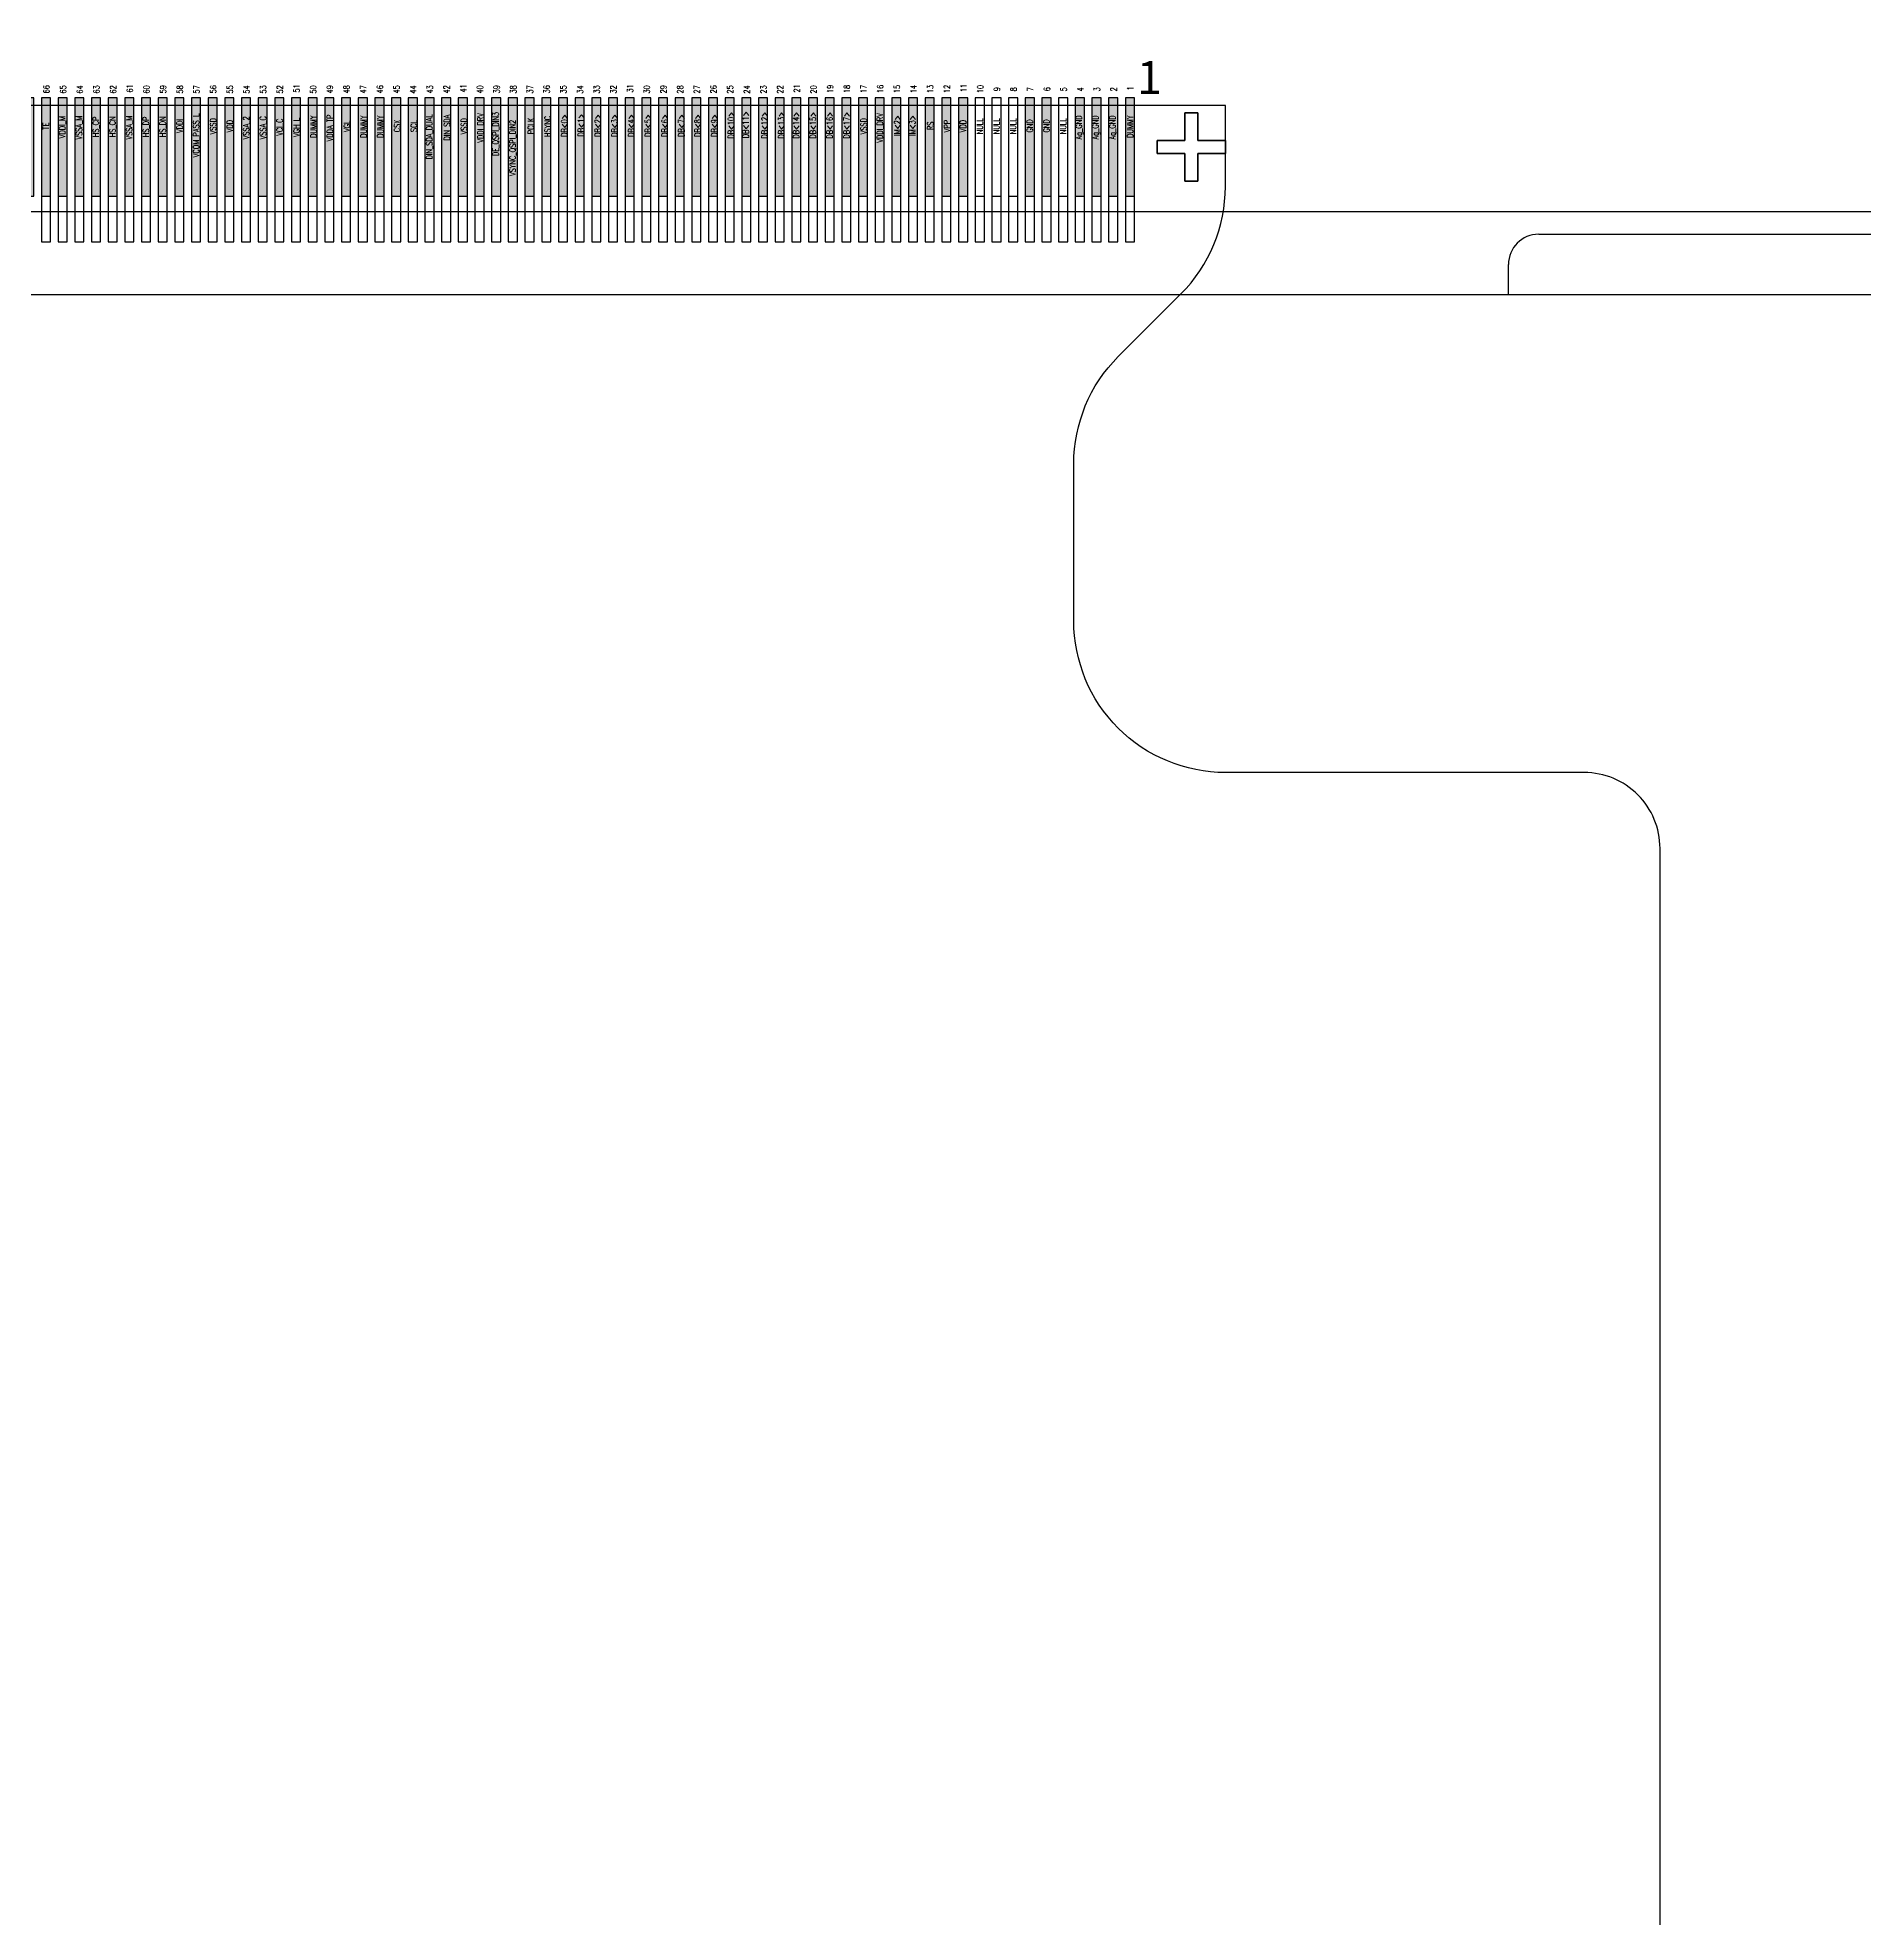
# Model space of a CAD drawing. Header units: millimetres. Extents: x -1946 to -1567, y 579 to 849.
# Drawn here: x -1832.32 to -1820.27, y 685.75 to 698.16 of the extents above; entities that cross this region are included whole.
import ezdxf

# ---------------------------------------------------------------- set-up
doc = ezdxf.new("R2010")
doc.units = ezdxf.units.MM
doc.header["$LTSCALE"] = 16.335
doc.header["$PDMODE"] = 3
doc.header["$PDSIZE"] = 0.3125
doc.layers.get('0').update_dxf_attribs({"linetype": 'CONTINUOUS'})
doc.layers.get('Defpoints').update_dxf_attribs({"linetype": 'CONTINUOUS'})
for name, color, linetype in [('COVER', 152, 'CONTINUOUS'), ('L122.drawing', 7, 'CONTINUOUS'), ('TFT_line.drawing', 2, 'CONTINUOUS'), ('胶框', 7, 'CONTINUOUS')]:
    doc.layers.add(name, color=color, linetype=linetype)
doc.styles.add('C-E02$0$RT', font='ROMANT.SHX')
doc.styles.add('W0$254', font='simplex', dxfattribs={"width": 0.75})
doc.styles.add('宋体', font='')
doc.styles.add('宝明', font='simhei.ttf')
doc.styles.get('宋体').set_extended_font_data('SimSun')
doc.dimstyles.new('STANDARD 03$0', dxfattribs={"dimscale": 0, "dimtxt": 1.5, "dimasz": 1.3, "dimexe": 0.8, "dimexo": 0.5, "dimgap": 0.5, "dimtad": 1, "dimzin": 0, "dimdsep": 46, "dimtxsty": 'C-E02$0$RT', "dimcen": 1, "dimclrd": 3, "dimclre": 3, "dimclrt": 3, "dimadec": 0, "dimazin": 0, "dimtfac": 1, "dimtmove": 0, "dimatfit": 3, "dimfxl": 1, "dimtolj": 1, "dimtzin": 0, "dimlwd": -1, "dimarcsym": 0})

# ---------------------------------------------------------------- blocks, each defined once
blk = doc.blocks.new('*D17')
at = {"layer": 'COVER', "color": 3, "linetype": 'Continuous', "lineweight": 9}
for p, q in [((-1843.848, 696.461), (-1808.087, 696.461)), ((-1808.487, 694.861), (-1808.487, 662.411)), ((-1837.581, 660.811), (-1808.087, 660.811))]:
    blk.add_line(p, q, dxfattribs=at)
at = {"layer": 'COVER', "color": 3, "linetype": 'Continuous'}
for points in [[(-1808.754, 694.861), (-1808.22, 694.861), (-1808.487, 696.461)], [(-1808.754, 662.411), (-1808.22, 662.411), (-1808.487, 660.811)]]:
    blk.add_solid(points, dxfattribs=at)
at = {"layer": 'Defpoints', "color": 0, "linetype": 'Continuous'}
for p in [(-1844.247, 696.461), (-1837.98, 660.811), (-1808.487, 660.811)]:
    blk.add_point(p, dxfattribs=at)
at = {"layer": 'COVER', "color": 3, "linetype": 'Continuous', "lineweight": 0, "insert": (-1809.937, 678.636), "char_height": 2, "attachment_point": 5, "rotation": 90, "style": '宝明'}
blk.add_mtext('\\A1;35.65%%P0.5', dxfattribs=at)
blk = doc.blocks.new('fpc_bump')
at = {"linetype": 'Continuous'}
h = blk.add_hatch(dxfattribs=at)
h.set_pattern_fill('DOTS', color=3, scale=0.1)
h.set_pattern_definition([(0, (0, 0), (0.003125, 0.00625), [0, -0.00625])])
h.paths.add_polyline_path([(0, 0), (0.06, 0), (0.06, 0.65), (0, 0.65)])
at = {"layer": 'TFT_line.drawing', "color": 3}
blk.add_lwpolyline([(0, 0), (0.06, 0), (0.06, 0.65), (0, 0.65), (0, 0)], close=True, dxfattribs=at)
blk = doc.blocks.new('*D20')
at = {"layer": 'COVER', "color": 3, "linetype": 'Continuous', "lineweight": 9}
for p, q in [((-1828.413, 774.873), (-1859.846, 774.873)), ((-1859.446, 773.273), (-1859.446, 698.061)), ((-1828.413, 696.461), (-1859.846, 696.461))]:
    blk.add_line(p, q, dxfattribs=at)
at = {"layer": 'COVER', "color": 3}
for points in [[(-1859.179, 773.273), (-1859.712, 773.273), (-1859.446, 774.873)], [(-1859.712, 698.061), (-1859.179, 698.061), (-1859.446, 696.461)]]:
    blk.add_solid(points, dxfattribs=at)
at = {"layer": 'Defpoints', "color": 0}
for p in [(-1828.013, 774.873), (-1859.446, 696.461), (-1828.013, 696.461)]:
    blk.add_point(p, dxfattribs=at)
at = {"layer": 'COVER', "color": 3, "lineweight": 0, "insert": (-1861.076, 735.667), "char_height": 2, "attachment_point": 5, "rotation": 90, "style": '宝明'}
blk.add_mtext('\\A1;78.41%%P0.15(BL)', dxfattribs=at)

msp = doc.modelspace()

# ---------------------------------------------------------------- linework, layer by layer
at = {"color": 1}
msp.add_line((-1843.9974, 697.0105), (-1819.8634, 697.0105), dxfattribs=at)
at = {"color": 30, "linetype": 'Continuous'}
msp.add_lwpolyline([(-1821.6134, 678.3105), (-1821.6134, 692.8105, 0.4142136), (-1822.1134, 693.3105), (-1824.4804, 693.3105, -0.4142136), (-1825.4804, 694.3105), (-1825.4804, 695.3463, -0.1989124), (-1825.1875, 696.0534), (-1824.7733, 696.4676, 0.1989124), (-1824.4804, 697.1747), (-1824.4804, 697.7105), (-1839.3804, 697.7105), (-1839.3804, 697.1747, 0.1989124), (-1839.0875, 696.4676), (-1838.6733, 696.0534, -0.1989124), (-1838.3804, 695.3463), (-1838.3804, 694.3105, -0.4142136), (-1839.3804, 693.3105), (-1841.7474, 693.3105, 0.4142136), (-1842.2474, 692.8105), (-1842.2474, 678.3105, 0.4142136)], format="xyb", dxfattribs=at)
at = {"color": 6, "linetype": 'Continuous'}
for points in [[(-1832.2904, 697.1105), (-1832.2304, 697.1105), (-1832.2304, 697.7605), (-1832.2904, 697.7605)], [(-1832.1804, 697.1105), (-1832.1204, 697.1105), (-1832.1204, 697.7605), (-1832.1804, 697.7605)], [(-1832.0704, 697.1105), (-1832.0104, 697.1105), (-1832.0104, 697.7605), (-1832.0704, 697.7605)], [(-1831.9604, 697.1105), (-1831.9004, 697.1105), (-1831.9004, 697.7605), (-1831.9604, 697.7605)], [(-1831.8504, 697.1105), (-1831.7904, 697.1105), (-1831.7904, 697.7605), (-1831.8504, 697.7605)], [(-1831.7404, 697.1105), (-1831.6804, 697.1105), (-1831.6804, 697.7605), (-1831.7404, 697.7605)], [(-1831.6304, 697.1105), (-1831.5704, 697.1105), (-1831.5704, 697.7605), (-1831.6304, 697.7605)], [(-1831.5204, 697.1105), (-1831.4604, 697.1105), (-1831.4604, 697.7605), (-1831.5204, 697.7605)], [(-1831.4104, 697.1105), (-1831.3504, 697.1105), (-1831.3504, 697.7605), (-1831.4104, 697.7605)], [(-1831.3004, 697.1105), (-1831.2404, 697.1105), (-1831.2404, 697.7605), (-1831.3004, 697.7605)], [(-1831.1904, 697.1105), (-1831.1304, 697.1105), (-1831.1304, 697.7605), (-1831.1904, 697.7605)], [(-1831.0804, 697.1105), (-1831.0204, 697.1105), (-1831.0204, 697.7605), (-1831.0804, 697.7605)], [(-1830.9704, 697.1105), (-1830.9104, 697.1105), (-1830.9104, 697.7605), (-1830.9704, 697.7605)], [(-1830.8604, 697.1105), (-1830.8004, 697.1105), (-1830.8004, 697.7605), (-1830.8604, 697.7605)], [(-1830.7504, 697.1105), (-1830.6904, 697.1105), (-1830.6904, 697.7605), (-1830.7504, 697.7605)], [(-1830.6404, 697.1105), (-1830.5804, 697.1105), (-1830.5804, 697.7605), (-1830.6404, 697.7605)], [(-1830.5304, 697.1105), (-1830.4704, 697.1105), (-1830.4704, 697.7605), (-1830.5304, 697.7605)], [(-1830.4204, 697.1105), (-1830.3604, 697.1105), (-1830.3604, 697.7605), (-1830.4204, 697.7605)], [(-1830.3104, 697.1105), (-1830.2504, 697.1105), (-1830.2504, 697.7605), (-1830.3104, 697.7605)], [(-1830.2004, 697.1105), (-1830.1404, 697.1105), (-1830.1404, 697.7605), (-1830.2004, 697.7605)], [(-1830.0904, 697.1105), (-1830.0304, 697.1105), (-1830.0304, 697.7605), (-1830.0904, 697.7605)], [(-1829.9804, 697.1105), (-1829.9204, 697.1105), (-1829.9204, 697.7605), (-1829.9804, 697.7605)], [(-1829.8704, 697.1105), (-1829.8104, 697.1105), (-1829.8104, 697.7605), (-1829.8704, 697.7605)], [(-1829.7604, 697.1105), (-1829.7004, 697.1105), (-1829.7004, 697.7605), (-1829.7604, 697.7605)], [(-1829.6504, 697.1105), (-1829.5904, 697.1105), (-1829.5904, 697.7605), (-1829.6504, 697.7605)], [(-1829.5404, 697.1105), (-1829.4804, 697.1105), (-1829.4804, 697.7605), (-1829.5404, 697.7605)], [(-1829.4304, 697.1105), (-1829.3704, 697.1105), (-1829.3704, 697.7605), (-1829.4304, 697.7605)], [(-1829.3204, 697.1105), (-1829.2604, 697.1105), (-1829.2604, 697.7605), (-1829.3204, 697.7605)], [(-1829.2104, 697.1105), (-1829.1504, 697.1105), (-1829.1504, 697.7605), (-1829.2104, 697.7605)], [(-1829.1004, 697.1105), (-1829.0404, 697.1105), (-1829.0404, 697.7605), (-1829.1004, 697.7605)], [(-1828.9904, 697.1105), (-1828.9304, 697.1105), (-1828.9304, 697.7605), (-1828.9904, 697.7605)], [(-1828.8804, 697.1105), (-1828.8204, 697.1105), (-1828.8204, 697.7605), (-1828.8804, 697.7605)], [(-1828.7704, 697.1105), (-1828.7104, 697.1105), (-1828.7104, 697.7605), (-1828.7704, 697.7605)], [(-1828.6604, 697.1105), (-1828.6004, 697.1105), (-1828.6004, 697.7605), (-1828.6604, 697.7605)], [(-1828.5504, 697.1105), (-1828.4904, 697.1105), (-1828.4904, 697.7605), (-1828.5504, 697.7605)], [(-1828.4404, 697.1105), (-1828.3804, 697.1105), (-1828.3804, 697.7605), (-1828.4404, 697.7605)], [(-1828.3304, 697.1105), (-1828.2704, 697.1105), (-1828.2704, 697.7605), (-1828.3304, 697.7605)], [(-1828.2204, 697.1105), (-1828.1604, 697.1105), (-1828.1604, 697.7605), (-1828.2204, 697.7605)], [(-1828.1104, 697.1105), (-1828.0504, 697.1105), (-1828.0504, 697.7605), (-1828.1104, 697.7605)], [(-1828.0004, 697.1105), (-1827.9404, 697.1105), (-1827.9404, 697.7605), (-1828.0004, 697.7605)], [(-1827.8904, 697.1105), (-1827.8304, 697.1105), (-1827.8304, 697.7605), (-1827.8904, 697.7605)], [(-1827.7804, 697.1105), (-1827.7204, 697.1105), (-1827.7204, 697.7605), (-1827.7804, 697.7605)], [(-1827.6704, 697.1105), (-1827.6104, 697.1105), (-1827.6104, 697.7605), (-1827.6704, 697.7605)], [(-1827.5604, 697.1105), (-1827.5004, 697.1105), (-1827.5004, 697.7605), (-1827.5604, 697.7605)], [(-1827.4504, 697.1105), (-1827.3904, 697.1105), (-1827.3904, 697.7605), (-1827.4504, 697.7605)], [(-1827.3404, 697.1105), (-1827.2804, 697.1105), (-1827.2804, 697.7605), (-1827.3404, 697.7605)], [(-1827.2304, 697.1105), (-1827.1704, 697.1105), (-1827.1704, 697.7605), (-1827.2304, 697.7605)], [(-1827.1204, 697.1105), (-1827.0604, 697.1105), (-1827.0604, 697.7605), (-1827.1204, 697.7605)], [(-1827.0104, 697.1105), (-1826.9504, 697.1105), (-1826.9504, 697.7605), (-1827.0104, 697.7605)], [(-1826.9004, 697.1105), (-1826.8404, 697.1105), (-1826.8404, 697.7605), (-1826.9004, 697.7605)], [(-1826.7904, 697.1105), (-1826.7304, 697.1105), (-1826.7304, 697.7605), (-1826.7904, 697.7605)], [(-1826.6804, 697.1105), (-1826.6204, 697.1105), (-1826.6204, 697.7605), (-1826.6804, 697.7605)], [(-1826.5704, 697.1105), (-1826.5104, 697.1105), (-1826.5104, 697.7605), (-1826.5704, 697.7605)], [(-1826.4604, 697.1105), (-1826.4004, 697.1105), (-1826.4004, 697.7605), (-1826.4604, 697.7605)], [(-1826.3504, 697.1105), (-1826.2904, 697.1105), (-1826.2904, 697.7605), (-1826.3504, 697.7605)], [(-1826.2404, 697.1105), (-1826.1804, 697.1105), (-1826.1804, 697.7605), (-1826.2404, 697.7605)], [(-1826.1304, 697.1105), (-1826.0704, 697.1105), (-1826.0704, 697.7605), (-1826.1304, 697.7605)], [(-1826.0204, 697.1105), (-1825.9604, 697.1105), (-1825.9604, 697.7605), (-1826.0204, 697.7605)], [(-1825.9104, 697.1105), (-1825.8504, 697.1105), (-1825.8504, 697.7605), (-1825.9104, 697.7605)], [(-1825.8004, 697.1105), (-1825.7404, 697.1105), (-1825.7404, 697.7605), (-1825.8004, 697.7605)], [(-1825.6904, 697.1105), (-1825.6304, 697.1105), (-1825.6304, 697.7605), (-1825.6904, 697.7605)], [(-1825.5804, 697.1105), (-1825.5204, 697.1105), (-1825.5204, 697.7605), (-1825.5804, 697.7605)], [(-1825.4704, 697.1105), (-1825.4104, 697.1105), (-1825.4104, 697.7605), (-1825.4704, 697.7605)], [(-1825.3604, 697.1105), (-1825.3004, 697.1105), (-1825.3004, 697.7605), (-1825.3604, 697.7605)], [(-1825.2504, 697.1105), (-1825.1904, 697.1105), (-1825.1904, 697.7605), (-1825.2504, 697.7605)], [(-1825.1404, 697.1105), (-1825.0804, 697.1105), (-1825.0804, 697.7605), (-1825.1404, 697.7605)], [(-1824.7479, 697.6605), (-1824.6629, 697.6605), (-1824.6629, 697.478), (-1824.4804, 697.478), (-1824.4804, 697.393), (-1824.6629, 697.393), (-1824.6629, 697.2105), (-1824.7479, 697.2105), (-1824.7479, 697.393), (-1824.9304, 697.393), (-1824.9304, 697.478), (-1824.7479, 697.478)]]:
    msp.add_lwpolyline(points, close=True, dxfattribs=at)
at = {"color": 1}
for points in [[(-1832.2904, 696.8105), (-1832.2304, 696.8105), (-1832.2304, 697.7105), (-1832.2904, 697.7105)], [(-1832.1804, 696.8105), (-1832.1204, 696.8105), (-1832.1204, 697.7105), (-1832.1804, 697.7105)], [(-1832.0704, 696.8105), (-1832.0104, 696.8105), (-1832.0104, 697.7105), (-1832.0704, 697.7105)], [(-1831.9604, 696.8105), (-1831.9004, 696.8105), (-1831.9004, 697.7105), (-1831.9604, 697.7105)], [(-1831.8504, 696.8105), (-1831.7904, 696.8105), (-1831.7904, 697.7105), (-1831.8504, 697.7105)], [(-1831.7404, 696.8105), (-1831.6804, 696.8105), (-1831.6804, 697.7105), (-1831.7404, 697.7105)], [(-1831.6304, 696.8105), (-1831.5704, 696.8105), (-1831.5704, 697.7105), (-1831.6304, 697.7105)], [(-1831.5204, 696.8105), (-1831.4604, 696.8105), (-1831.4604, 697.7105), (-1831.5204, 697.7105)], [(-1831.4104, 696.8105), (-1831.3504, 696.8105), (-1831.3504, 697.7105), (-1831.4104, 697.7105)], [(-1831.3004, 696.8105), (-1831.2404, 696.8105), (-1831.2404, 697.7105), (-1831.3004, 697.7105)], [(-1831.1904, 696.8105), (-1831.1304, 696.8105), (-1831.1304, 697.7105), (-1831.1904, 697.7105)], [(-1831.0804, 696.8105), (-1831.0204, 696.8105), (-1831.0204, 697.7105), (-1831.0804, 697.7105)], [(-1830.9704, 696.8105), (-1830.9104, 696.8105), (-1830.9104, 697.7105), (-1830.9704, 697.7105)], [(-1830.8604, 696.8105), (-1830.8004, 696.8105), (-1830.8004, 697.7105), (-1830.8604, 697.7105)], [(-1830.7504, 696.8105), (-1830.6904, 696.8105), (-1830.6904, 697.7105), (-1830.7504, 697.7105)], [(-1830.6404, 696.8105), (-1830.5804, 696.8105), (-1830.5804, 697.7105), (-1830.6404, 697.7105)], [(-1830.5304, 696.8105), (-1830.4704, 696.8105), (-1830.4704, 697.7105), (-1830.5304, 697.7105)], [(-1830.4204, 696.8105), (-1830.3604, 696.8105), (-1830.3604, 697.7105), (-1830.4204, 697.7105)], [(-1830.3104, 696.8105), (-1830.2504, 696.8105), (-1830.2504, 697.7105), (-1830.3104, 697.7105)], [(-1830.2004, 696.8105), (-1830.1404, 696.8105), (-1830.1404, 697.7105), (-1830.2004, 697.7105)], [(-1830.0904, 696.8105), (-1830.0304, 696.8105), (-1830.0304, 697.7105), (-1830.0904, 697.7105)], [(-1829.9804, 696.8105), (-1829.9204, 696.8105), (-1829.9204, 697.7105), (-1829.9804, 697.7105)], [(-1829.8704, 696.8105), (-1829.8104, 696.8105), (-1829.8104, 697.7105), (-1829.8704, 697.7105)], [(-1829.7604, 696.8105), (-1829.7004, 696.8105), (-1829.7004, 697.7105), (-1829.7604, 697.7105)], [(-1829.6504, 696.8105), (-1829.5904, 696.8105), (-1829.5904, 697.7105), (-1829.6504, 697.7105)], [(-1829.5404, 696.8105), (-1829.4804, 696.8105), (-1829.4804, 697.7105), (-1829.5404, 697.7105)], [(-1829.4304, 696.8105), (-1829.3704, 696.8105), (-1829.3704, 697.7105), (-1829.4304, 697.7105)], [(-1829.3204, 696.8105), (-1829.2604, 696.8105), (-1829.2604, 697.7105), (-1829.3204, 697.7105)], [(-1829.2104, 696.8105), (-1829.1504, 696.8105), (-1829.1504, 697.7105), (-1829.2104, 697.7105)], [(-1829.1004, 696.8105), (-1829.0404, 696.8105), (-1829.0404, 697.7105), (-1829.1004, 697.7105)], [(-1828.9904, 696.8105), (-1828.9304, 696.8105), (-1828.9304, 697.7105), (-1828.9904, 697.7105)], [(-1828.8804, 696.8105), (-1828.8204, 696.8105), (-1828.8204, 697.7105), (-1828.8804, 697.7105)], [(-1828.7704, 696.8105), (-1828.7104, 696.8105), (-1828.7104, 697.7105), (-1828.7704, 697.7105)], [(-1828.6604, 696.8105), (-1828.6004, 696.8105), (-1828.6004, 697.7105), (-1828.6604, 697.7105)], [(-1828.5504, 696.8105), (-1828.4904, 696.8105), (-1828.4904, 697.7105), (-1828.5504, 697.7105)], [(-1828.4404, 696.8105), (-1828.3804, 696.8105), (-1828.3804, 697.7105), (-1828.4404, 697.7105)], [(-1828.3304, 696.8105), (-1828.2704, 696.8105), (-1828.2704, 697.7105), (-1828.3304, 697.7105)], [(-1828.2204, 696.8105), (-1828.1604, 696.8105), (-1828.1604, 697.7105), (-1828.2204, 697.7105)], [(-1828.1104, 696.8105), (-1828.0504, 696.8105), (-1828.0504, 697.7105), (-1828.1104, 697.7105)], [(-1828.0004, 696.8105), (-1827.9404, 696.8105), (-1827.9404, 697.7105), (-1828.0004, 697.7105)], [(-1827.8904, 696.8105), (-1827.8304, 696.8105), (-1827.8304, 697.7105), (-1827.8904, 697.7105)], [(-1827.7804, 696.8105), (-1827.7204, 696.8105), (-1827.7204, 697.7105), (-1827.7804, 697.7105)], [(-1827.6704, 696.8105), (-1827.6104, 696.8105), (-1827.6104, 697.7105), (-1827.6704, 697.7105)], [(-1827.5604, 696.8105), (-1827.5004, 696.8105), (-1827.5004, 697.7105), (-1827.5604, 697.7105)], [(-1827.4504, 696.8105), (-1827.3904, 696.8105), (-1827.3904, 697.7105), (-1827.4504, 697.7105)], [(-1827.3404, 696.8105), (-1827.2804, 696.8105), (-1827.2804, 697.7105), (-1827.3404, 697.7105)], [(-1827.2304, 696.8105), (-1827.1704, 696.8105), (-1827.1704, 697.7105), (-1827.2304, 697.7105)], [(-1827.1204, 696.8105), (-1827.0604, 696.8105), (-1827.0604, 697.7105), (-1827.1204, 697.7105)], [(-1827.0104, 696.8105), (-1826.9504, 696.8105), (-1826.9504, 697.7105), (-1827.0104, 697.7105)], [(-1826.9004, 696.8105), (-1826.8404, 696.8105), (-1826.8404, 697.7105), (-1826.9004, 697.7105)], [(-1826.7904, 696.8105), (-1826.7304, 696.8105), (-1826.7304, 697.7105), (-1826.7904, 697.7105)], [(-1826.6804, 696.8105), (-1826.6204, 696.8105), (-1826.6204, 697.7105), (-1826.6804, 697.7105)], [(-1826.5704, 696.8105), (-1826.5104, 696.8105), (-1826.5104, 697.7105), (-1826.5704, 697.7105)], [(-1826.4604, 696.8105), (-1826.4004, 696.8105), (-1826.4004, 697.7105), (-1826.4604, 697.7105)], [(-1826.3504, 696.8105), (-1826.2904, 696.8105), (-1826.2904, 697.7105), (-1826.3504, 697.7105)], [(-1826.2404, 696.8105), (-1826.1804, 696.8105), (-1826.1804, 697.7105), (-1826.2404, 697.7105)], [(-1826.1304, 696.8105), (-1826.0704, 696.8105), (-1826.0704, 697.7105), (-1826.1304, 697.7105)], [(-1826.0204, 696.8105), (-1825.9604, 696.8105), (-1825.9604, 697.7105), (-1826.0204, 697.7105)], [(-1825.9104, 696.8105), (-1825.8504, 696.8105), (-1825.8504, 697.7105), (-1825.9104, 697.7105)], [(-1825.8004, 696.8105), (-1825.7404, 696.8105), (-1825.7404, 697.7105), (-1825.8004, 697.7105)], [(-1825.6904, 696.8105), (-1825.6304, 696.8105), (-1825.6304, 697.7105), (-1825.6904, 697.7105)], [(-1825.5804, 696.8105), (-1825.5204, 696.8105), (-1825.5204, 697.7105), (-1825.5804, 697.7105)], [(-1825.4704, 696.8105), (-1825.4104, 696.8105), (-1825.4104, 697.7105), (-1825.4704, 697.7105)], [(-1825.3604, 696.8105), (-1825.3004, 696.8105), (-1825.3004, 697.7105), (-1825.3604, 697.7105)], [(-1825.2504, 696.8105), (-1825.1904, 696.8105), (-1825.1904, 697.7105), (-1825.2504, 697.7105)], [(-1825.1404, 696.8105), (-1825.0804, 696.8105), (-1825.0804, 697.7105), (-1825.1404, 697.7105)], [(-1824.6629, 697.2105), (-1824.6629, 697.393), (-1824.4804, 697.393), (-1824.4804, 697.478), (-1824.6629, 697.478), (-1824.6629, 697.6605), (-1824.7479, 697.6605), (-1824.7479, 697.478), (-1824.9304, 697.478), (-1824.9304, 697.393), (-1824.7479, 697.393), (-1824.7479, 697.2105)]]:
    msp.add_lwpolyline(points, close=True, dxfattribs=at)
at = {"layer": 'TFT_line.drawing', "color": 3}
for p, q in [((-1826.0704, 697.7605), (-1826.1304, 697.7605)), ((-1826.1304, 697.7605), (-1826.1304, 697.1105)), ((-1826.0704, 697.1105), (-1826.0704, 697.7605)), ((-1825.9604, 697.7605), (-1826.0204, 697.7605)), ((-1826.0204, 697.7605), (-1826.0204, 697.1105)), ((-1825.9604, 697.1105), (-1825.9604, 697.7605)), ((-1825.8504, 697.7605), (-1825.9104, 697.7605)), ((-1825.9104, 697.7605), (-1825.9104, 697.1105)), ((-1825.8504, 697.1105), (-1825.8504, 697.7605)), ((-1825.5204, 697.7605), (-1825.5804, 697.7605)), ((-1825.5804, 697.7605), (-1825.5804, 697.1105)), ((-1825.5204, 697.1105), (-1825.5204, 697.7605)), ((-1825.0804, 697.1105), (-1825.0804, 697.7605)), ((-1824.7479, 697.478), (-1824.7479, 697.6605)), ((-1824.7479, 697.6605), (-1824.6629, 697.6605)), ((-1824.6629, 697.6605), (-1824.6629, 697.478)), ((-1824.9304, 697.478), (-1824.7479, 697.478)), ((-1824.9304, 697.393), (-1824.9304, 697.478)), ((-1824.9304, 697.478), (-1824.9304, 697.478)), ((-1824.6629, 697.478), (-1824.4804, 697.478)), ((-1824.4804, 697.478), (-1824.4804, 697.393)), ((-1824.7479, 697.393), (-1824.9304, 697.393)), ((-1824.7479, 697.2105), (-1824.7479, 697.393)), ((-1824.4804, 697.393), (-1824.6629, 697.393)), ((-1824.6629, 697.393), (-1824.6629, 697.2105)), ((-1824.6629, 697.2105), (-1824.7479, 697.2105)), ((-1826.1304, 697.1105), (-1826.0704, 697.1105)), ((-1826.1304, 697.1105), (-1826.1304, 697.1105)), ((-1826.0204, 697.1105), (-1825.9604, 697.1105)), ((-1826.0204, 697.1105), (-1826.0204, 697.1105)), ((-1825.9104, 697.1105), (-1825.8504, 697.1105)), ((-1825.9104, 697.1105), (-1825.9104, 697.1105)), ((-1825.5804, 697.1105), (-1825.5204, 697.1105)), ((-1825.5804, 697.1105), (-1825.5804, 697.1105))]:
    msp.add_line(p, q, dxfattribs=at)
at = {"layer": '胶框'}
for p, q in [((-1822.4134, 696.8605), (-1819.6134, 696.8605)), ((-1822.6134, 696.4605), (-1822.6134, 696.6605))]:
    msp.add_line(p, q, dxfattribs=at)
msp.add_lwpolyline([(-1819.6134, 700.0105), (-1819.6134, 696.4605), (-1844.2474, 696.4605), (-1844.2474, 700.0105)], dxfattribs=at)
msp.add_arc((-1822.4134, 696.6605), 0.2, 90, 180, dxfattribs=at)

# ---------------------------------------------------------------- block references
at = {"row_count": 1, "column_spacing": 0.11}
for p, column_count, row_spacing in [((-1837.6804, 697.1105), 105, 0.601), ((-1825.8004, 697.1105), 2, 1.0505), ((-1825.4704, 697.1105), 4, 0.601)]:
    msp.add_blockref('fpc_bump', p, dxfattribs=dict(at, column_count=column_count, row_spacing=row_spacing))

# ---------------------------------------------------------------- texts
at = {"color": 4, "style": '宋体'}
msp.add_text('1', height=0.225, dxfattribs=at).set_placement((-1825.0569, 697.7846))
at = {"layer": 'L122.drawing', "linetype": 'Continuous', "style": 'W0$254', "width": 0.75}
for s, p in [('66', (-1832.2373, 697.7892)), ('65', (-1832.1273, 697.7885)), ('64', (-1832.0173, 697.7877)), ('63', (-1831.9073, 697.7885)), ('62', (-1831.7973, 697.7885)), ('61', (-1831.6873, 697.7949)), ('60', (-1831.5773, 697.7885)), ('59', (-1831.4673, 697.7892)), ('58', (-1831.3573, 697.7885)), ('57', (-1831.2473, 697.7885)), ('56', (-1831.1373, 697.7892)), ('55', (-1831.0273, 697.7885)), ('54', (-1830.9173, 697.7877)), ('53', (-1830.8073, 697.7885)), ('52', (-1830.6973, 697.7885)), ('51', (-1830.5873, 697.7949)), ('50', (-1830.4773, 697.7885)), ('49', (-1830.3673, 697.7892)), ('48', (-1830.2573, 697.7885)), ('47', (-1830.1473, 697.7885)), ('46', (-1830.0373, 697.7892)), ('45', (-1829.9273, 697.7885)), ('44', (-1829.8173, 697.7877)), ('43', (-1829.7073, 697.7885)), ('42', (-1829.5973, 697.7885)), ('41', (-1829.4873, 697.7949)), ('40', (-1829.3773, 697.7885)), ('39', (-1829.2673, 697.7892)), ('38', (-1829.1573, 697.7885)), ('37', (-1829.0473, 697.7885)), ('36', (-1828.9373, 697.7892)), ('35', (-1828.8273, 697.7885)), ('34', (-1828.7173, 697.7877)), ('33', (-1828.6073, 697.7885)), ('32', (-1828.4973, 697.7885)), ('31', (-1828.3873, 697.7949)), ('30', (-1828.2773, 697.7885)), ('29', (-1828.1673, 697.7892)), ('28', (-1828.0573, 697.7885)), ('27', (-1827.9473, 697.7885)), ('26', (-1827.8373, 697.7892)), ('25', (-1827.7273, 697.7885)), ('24', (-1827.6173, 697.7877)), ('23', (-1827.5073, 697.7885)), ('22', (-1827.3973, 697.7885)), ('21', (-1827.2873, 697.7949)), ('20', (-1827.1773, 697.7885)), ('19', (-1827.0673, 697.792)), ('18', (-1826.9573, 697.7913)), ('17', (-1826.8473, 697.7913)), ('16', (-1826.7373, 697.792)), ('15', (-1826.6273, 697.7913)), ('14', (-1826.5173, 697.7906)), ('13', (-1826.4073, 697.7913)), ('12', (-1826.2973, 697.7913)), ('11', (-1826.1873, 697.7977)), ('10', (-1826.0773, 697.7913)), ('9', (-1825.9673, 697.8035)), ('8', (-1825.8573, 697.8027)), ('7', (-1825.7473, 697.8027)), ('6', (-1825.6373, 697.8035)), ('5', (-1825.5273, 697.8027)), ('4', (-1825.4173, 697.802)), ('3', (-1825.3073, 697.8027)), ('2', (-1825.1973, 697.8027)), ('1', (-1825.0873, 697.8092)), ('TE', (-1832.2409, 697.55)), ('VDDI_M', (-1832.1325, 697.4936)), ('VSSA_M', (-1832.0222, 697.485)), ('HS_CP', (-1831.9119, 697.5)), ('HS_CN', (-1831.8015, 697.5)), ('VSSA_M', (-1831.6912, 697.485)), ('HS_DP', (-1831.5809, 697.5)), ('HS_DN', (-1831.4706, 697.5)), ('VDDI', (-1831.3584, 697.5279)), ('VCOM_PASS_L', (-1831.25, 697.3679)), ('VSSD', (-1831.1378, 697.5193)), ('VDD', (-1831.0275, 697.5329)), ('VSSA_2', (-1830.9191, 697.4864)), ('VSSA_C', (-1830.8088, 697.4857)), ('VCI_C', (-1830.6985, 697.5093)), ('VGH_L', (-1830.5881, 697.5014)), ('DUMMY', (-1830.4759, 697.4957)), ('VDDA_TP', (-1830.3675, 697.4721)), ('VGL', (-1830.2553, 697.5343)), ('DUMMY', (-1830.145, 697.4957)), ('DUMMY', (-1830.0347, 697.4957)), ('CSX', (-1829.9244, 697.5329)), ('SCL', (-1829.8141, 697.5343)), ('DIN_SDA_DUAL', (-1829.7117, 697.3534)), ('DIN_SDA', (-1829.5954, 697.4779)), ('VSSD', (-1829.4831, 697.5193)), ('VDDI_DRV', (-1829.3747, 697.4636)), ('DE_QSPI_DIN3', (-1829.274, 697.3761)), ('VSYNC_QSPI_DIN2', (-1829.1621, 697.2444)), ('PCLK', (-1829.0419, 697.52)), ('HSYNC', (-1828.9316, 697.5014)), ('DB<0>', (-1828.8213, 697.5021)), ('DB<1>', (-1828.711, 697.505)), ('DB<2>', (-1828.6007, 697.5021)), ('DB<3>', (-1828.4904, 697.5021)), ('DB<4>', (-1828.3801, 697.5021)), ('DB<5>', (-1828.2697, 697.5021)), ('DB<6>', (-1828.1594, 697.5021)), ('DB<7>', (-1828.0491, 697.5021)), ('DB<8>', (-1827.942, 697.5021)), ('DB<9>', (-1827.8317, 697.5021)), ('DB<10>', (-1827.7214, 697.4907)), ('DB<11>', (-1827.6248, 697.4936)), ('DB<12>', (-1827.5008, 697.4907)), ('DB<13>', (-1827.3904, 697.4907)), ('DB<14>', (-1827.292, 697.4907)), ('DB<15>', (-1827.1813, 697.4907)), ('DB<16>', (-1827.0712, 697.4907)), ('DB<17>', (-1826.9593, 697.4907)), ('VSSD', (-1826.8465, 697.5193)), ('VDDI_DRV', (-1826.7393, 697.4636)), ('IM<2>', (-1826.625, 697.5093)), ('IM<3>', (-1826.5248, 697.5093)), ('RS', (-1826.4065, 697.5471)), ('VPP', (-1826.2964, 697.5329)), ('VDD', (-1826.191, 697.5329)), ('NULL', (-1826.0804, 697.52)), ('NULL', (-1825.9704, 697.52)), ('NULL', (-1825.8604, 697.52)), ('GND', (-1825.751, 697.5314)), ('GND', (-1825.641, 697.5314)), ('NULL', (-1825.5304, 697.52)), ('Ag_GND', (-1825.4277, 697.485)), ('Ag_GND', (-1825.3185, 697.485)), ('Ag_GND', (-1825.2059, 697.485)), ('DUMMY', (-1825.0881, 697.4957))]:
    msp.add_text(s, height=0.04, rotation=90, dxfattribs=at).set_placement(p)

# ---------------------------------------------------------------- dimensions: what is measured, and where the dimension line sits
at = {"layer": 'COVER', "linetype": 'Continuous', "lineweight": 0}
dim = msp.add_linear_dim(base=(-1859.4458, 696.4605), p1=(-1828.0132, 774.8725), p2=(-1828.0132, 696.4605), angle=90, text='<>%%P0.15(BL)', dimstyle='STANDARD 03$0', override={"dimscale": 1, "dimtxt": 2, "dimasz": 1.6, "dimexe": 0.3998, "dimexo": 0.3998, "dimgap": 0.3998, "dimtxsty": '宝明', "dimcen": 2, "dimfxl": 0.8, "dimlwd": 9, "dimlwe": 9}, dxfattribs=at)
dim.commit()
dim.dimension.update_dxf_attribs({"geometry": '*D20', "text_midpoint": (-1861.0759, 735.6665)})
dim = msp.add_linear_dim(base=(-1808.4869, 660.8105), p1=(-1844.2474, 696.4605), p2=(-1837.9804, 660.8105), angle=90, text='<>%%P0.5', dimstyle='STANDARD 03$0', override={"dimscale": 1, "dimtxt": 2, "dimasz": 1.6, "dimexe": 0.3998, "dimexo": 0.3998, "dimgap": 0.3998, "dimtxsty": '宝明', "dimcen": 2, "dimfxl": 0.8, "dimlwd": 9, "dimlwe": 9}, dxfattribs=at)
dim.commit()
dim.dimension.update_dxf_attribs({"geometry": '*D17', "text_midpoint": (-1808.4869, 678.6355), "dimtype": 160})

doc.saveas('drawing.dxf')
